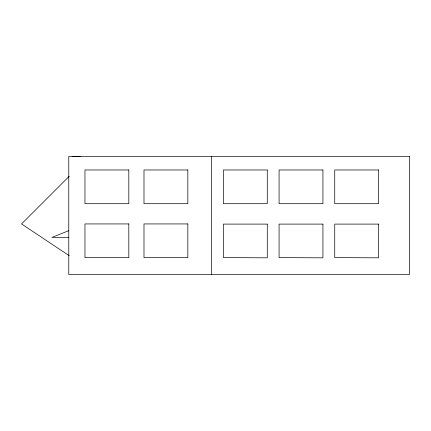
<?xml version="1.0" encoding="UTF-8"?>
<svg xmlns="http://www.w3.org/2000/svg" width="431" height="431" viewBox="0 0 431 431"><rect width="100%" height="100%" fill="white"/><g stroke="black" fill="none" stroke-linecap="round" stroke-linejoin="round"><path stroke-width="0.65" d="M69.31 176.177L21.55 223.931L69.364 255.809M68.771 230.677L51.909 237.427L68.771 237.427M72.144 156.469L80.209 156.674M211.454 156.469L211.454 274.531M409.45 156.469L68.771 156.469L68.771 274.531L409.45 274.531L409.45 156.469M128.815 169.965L84.961 169.965L84.961 203.696L128.815 203.696L128.815 169.965M187.841 169.965L143.992 169.965L143.992 203.696L187.841 203.696L187.841 169.965M267.274 169.965L223.425 169.965L223.425 203.696L267.274 203.696L267.274 169.965M322.932 169.965L279.083 169.965L279.083 203.696L322.932 203.696L322.932 169.965M378.585 169.965L334.736 169.965L334.736 203.696L378.585 203.696L378.585 169.965M128.815 223.931L84.961 223.931L84.961 257.663L128.815 257.663L128.815 223.931M187.841 223.931L143.992 223.931L143.992 257.663L187.841 257.663L187.841 223.931M267.274 224.104L223.425 224.104L223.425 257.576L267.274 257.83L267.274 224.104M322.932 224.104L279.083 224.104L279.083 257.609L322.932 257.83L322.932 224.104M378.585 224.104L334.736 224.104L334.736 257.609L378.585 257.83L378.585 224.104"/></g></svg>
